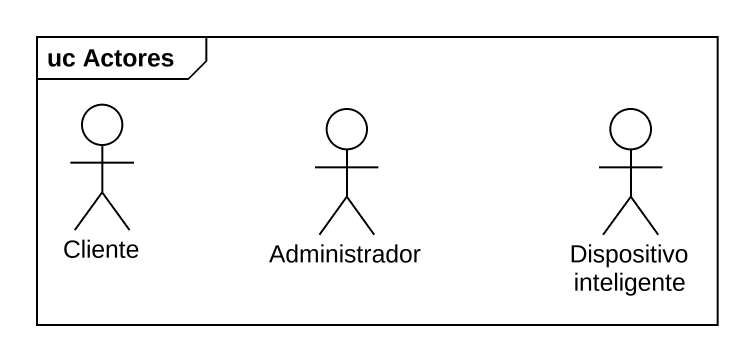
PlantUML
@startuml
mainframe uc Actores
actor Cliente
actor Administrador
actor "Dispositivo inteligente" as Dispositivo_inteligente
@enduml
